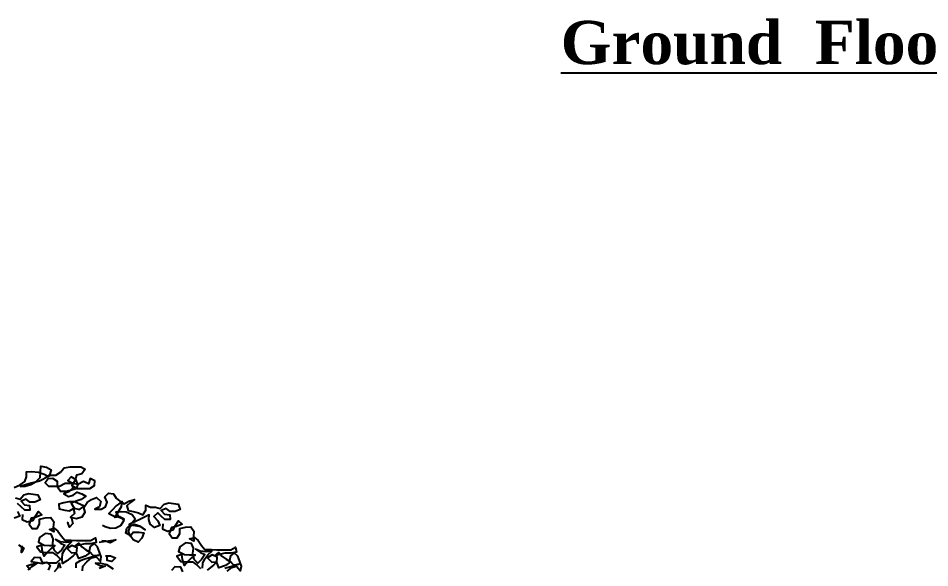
# Model space of a CAD drawing. Header units: inches. Extents: x 8172 to 11619, y -1386 to 1167.
# Drawn here: x 10352 to 10625.9, y -1036.5 to -871.4 of the extents above; entities that cross this region are included whole.
import ezdxf

# ---------------------------------------------------------------- set-up
doc = ezdxf.new("R2010")
doc.units = ezdxf.units.IN
doc.header["$LTSCALE"] = 48
doc.header["$MEASUREMENT"] = 0
doc.styles.get("Standard").update_dxf_attribs({"font": 'romantic.ttf'})

msp = doc.modelspace()

# ---------------------------------------------------------------- linework, layer by layer
at = {"color": 3, "linetype": 'Continuous'}
for points in [[(10350.73, -1012.35), (10352.54, -1011.58), (10353.93, -1010.57), (10354.46, -1009.17), (10354.46, -1007.63), (10355.99, -1007.5), (10358.02, -1007.77), (10359.8, -1008.4), (10361.09, -1009.03), (10358.4, -1010.46), (10355.85, -1011.09), (10354.18, -1011.58), (10352.65, -1012.1), (10354.04, -1011.97), (10355.72, -1011.47), (10357.39, -1010.57), (10358.54, -1009.31), (10358.65, -1007.77), (10358.79, -1005.96), (10360.46, -1006.24), (10361.86, -1007), (10361.34, -1008.65), (10360.08, -1009.42), (10361.72, -1008.65), (10363.26, -1008.65), (10364.65, -1007.77), (10365.81, -1006.48), (10367.61, -1006.1), (10370.79, -1006.1), (10372.08, -1006.87), (10371.04, -1008.29), (10369.51, -1008.68), (10369.01, -1010.32), (10368.11, -1011.75), (10369.78, -1012.62), (10373.48, -1012.62), (10374.88, -1011.75), (10375.02, -1010.32), (10373.62, -1009.69), (10373.1, -1011.23), (10371.56, -1010.59), (10369.89, -1011.47), (10369.4, -1010.07), (10367.86, -1009.17), (10366.85, -1010.21), (10368.35, -1011.09), (10369.89, -1011.36), (10369.4, -1012.76), (10367.97, -1013.14), (10366.19, -1013.53), (10364.65, -1013.53), (10363.78, -1012.24), (10363.78, -1010.57), (10362.35, -1009.69), (10360.95, -1009.8), (10360.08, -1010.95), (10361.09, -1011.99), (10364.41, -1011.99), (10366.08, -1011.09), (10368.11, -1011.09), (10368.35, -1012.51), (10367.09, -1013.64), (10365.67, -1014.3), (10367.09, -1015.06), (10368.49, -1014.68), (10369.64, -1013.77), (10371.04, -1014.3), (10372.33, -1014.93), (10370.9, -1015.97), (10369.4, -1016.46), (10367.86, -1017.09), (10368.74, -1018.52), (10370.41, -1019.01), (10371.81, -1018), (10368.88, -1016.71), (10367.2, -1016.71), (10365.67, -1016.98), (10364.13, -1017.37), (10364.27, -1018.76), (10365.94, -1019.15), (10367.34, -1019.39), (10368.6, -1018.63), (10368.88, -1020.16), (10367.72, -1021.31), (10369.37, -1021.7), (10371.18, -1021.2), (10372.06, -1019.78), (10371.67, -1018.38), (10372.71, -1016.84), (10373.97, -1015.97), (10375.51, -1015.31), (10376.8, -1016.6), (10376.41, -1018.13), (10374.99, -1018.9), (10376.91, -1018.9), (10378.2, -1018.13), (10378.72, -1016.74), (10377.95, -1015.2), (10379.1, -1014.05), (10380.64, -1014.3), (10381.4, -1015.58), (10382.53, -1016.49), (10383.82, -1017.26), (10385.21, -1016.49), (10386.89, -1015.97), (10385.74, -1016.87), (10384.58, -1017.89), (10384.97, -1019.28), (10386.5, -1019.56), (10388.15, -1019.94), (10389.44, -1020.57), (10390.34, -1019.18), (10390.34, -1017.64), (10391.74, -1018.27), (10393.27, -1018.27), (10394.67, -1018.65), (10395.82, -1017.39), (10397.22, -1017.01), (10398.65, -1017.12), (10400.05, -1017.39), (10400.68, -1018.93), (10399.14, -1019.56), (10397.61, -1019.56), (10396.45, -1018.65), (10394.92, -1019.31), (10395.96, -1020.33), (10397.5, -1020.57), (10397.61, -1022), (10396.07, -1022), (10394.92, -1020.96), (10393.91, -1019.94), (10392.75, -1021.09), (10393.91, -1022.36), (10394.54, -1023.78), (10392.89, -1024.41), (10391.6, -1023.4), (10391.22, -1021.97), (10391.36, -1020.57), (10388.67, -1021.86), (10385.35, -1023.51), (10387.13, -1023.78), (10388.67, -1024.03), (10390.07, -1025.04), (10388.67, -1024.03), (10386.89, -1023.51), (10385.46, -1024.03), (10384.97, -1025.56), (10385.6, -1026.96), (10386.5, -1025.81), (10388.29, -1025.81), (10389.68, -1025.95), (10389.16, -1027.62), (10388.01, -1028.74), (10386.5, -1028.11), (10385.6, -1026.82), (10384.31, -1026.06), (10384.58, -1024.52), (10386.12, -1023.01), (10387.13, -1021.86), (10386.23, -1020.57), (10384.45, -1019.81), (10382.91, -1019.67), (10381.27, -1019.81), (10382.14, -1021.2), (10383.82, -1021.83), (10382.42, -1021.2), (10380.99, -1021.34), (10382.14, -1019.53), (10383.05, -1018.02), (10383.19, -1016.6), (10381.4, -1017.89), (10380.25, -1019.15), (10379.21, -1020.19), (10380.99, -1021.07), (10382.53, -1021.07), (10383.68, -1022.22), (10382.67, -1023.89), (10381.27, -1024.52), (10379.73, -1024.66), (10378.06, -1024.14), (10377.29, -1023.75)], [(10351.14, -1015.47), (10352.54, -1015.86), (10353.69, -1014.57), (10355.11, -1014.19), (10356.51, -1014.32), (10357.91, -1014.57), (10358.54, -1016.1), (10357.01, -1016.76), (10355.47, -1016.76), (10354.35, -1015.86), (10352.81, -1016.49), (10353.83, -1017.53), (10355.36, -1017.78), (10355.47, -1019.18), (10353.93, -1019.18), (10352.81, -1018.16), (10351.77, -1017.12)], [(10351.77, -1019.56), (10352.43, -1020.96), (10350.75, -1021.61)], [(10353.3, -1020.46), (10353.17, -1022), (10354.7, -1022.63), (10356.37, -1022.25), (10357.14, -1020.98), (10358.05, -1019.56), (10359.06, -1020.6), (10357.39, -1021.23), (10355.85, -1021.61), (10355.22, -1023.4), (10356.13, -1024.69), (10357.64, -1024.69), (10358.4, -1023.4), (10358.4, -1021.86), (10360.08, -1021.48), (10361.75, -1021.37), (10362.63, -1022.63), (10362.52, -1024.3), (10362.63, -1025.7), (10361.36, -1024.93), (10362.76, -1024.55), (10363.91, -1025.45), (10364.93, -1026.99), (10365.94, -1028.14), (10367.86, -1028.14), (10369.53, -1028.28), (10373.73, -1028.28), (10375.15, -1027.51), (10375.4, -1028.91), (10373.73, -1029.29), (10371.95, -1029.29), (10370.3, -1029.67), (10368.88, -1030.06), (10370.16, -1029.04), (10371.07, -1030.2), (10372.33, -1031.1), (10373.62, -1031.87), (10372.08, -1032.99), (10370.16, -1033.65), (10369.53, -1032.11), (10369.64, -1030.44), (10368.11, -1029.81), (10366.71, -1030.69), (10368, -1031.98), (10369.53, -1031.84), (10368.49, -1032.88), (10366.57, -1034.42), (10365.31, -1035.18), (10365.17, -1033.76), (10365.31, -1032.22), (10365.94, -1030.96), (10366.96, -1029.67), (10368, -1028.66), (10366.33, -1028.91), (10364.54, -1028.66), (10363.15, -1028), (10364.68, -1029.04), (10365.94, -1029.67), (10364.93, -1031.21), (10363.78, -1032.22), (10362.76, -1031.21), (10362.38, -1029.43), (10362.49, -1027.76), (10361.86, -1026.36), (10360.08, -1026.22), (10358.4, -1027.37), (10358.02, -1028.77), (10359.8, -1029.67), (10361.34, -1029.81), (10363.01, -1029.81), (10361.86, -1030.69), (10360.71, -1031.84), (10359.8, -1032.99), (10359.17, -1031.21), (10359.06, -1029.67), (10357.53, -1030.17), (10358.65, -1031.7), (10360.57, -1031.84), (10362.24, -1031.84), (10363.64, -1032.88), (10364.65, -1033.9), (10363.39, -1035.05), (10360.84, -1035.05), (10359.31, -1034.91), (10358.65, -1033.51), (10356.87, -1033.38), (10355.85, -1034.53), (10357.64, -1034.91), (10359.17, -1035.16), (10360.57, -1034.77), (10361.61, -1035.82), (10360.95, -1037.21)], [(10368, -1021.61), (10368.38, -1023.15), (10367.37, -1024.3), (10366.85, -1022.9), (10366.98, -1022.66)], [(10395.44, -1023.26), (10395.3, -1024.79), (10396.84, -1025.45), (10398.51, -1025.07), (10399.28, -1023.78), (10400.16, -1022.38), (10401.2, -1023.4), (10399.52, -1024.03), (10397.99, -1024.41), (10397.36, -1026.22), (10398.24, -1027.48), (10399.77, -1027.48), (10400.54, -1026.22), (10400.54, -1024.69), (10402.21, -1024.3), (10403.86, -1024.16), (10404.76, -1025.45), (10404.62, -1027.1), (10404.76, -1028.52), (10403.47, -1027.76), (10404.9, -1027.37), (10406.05, -1028.25), (10407.06, -1029.78), (10408.08, -1030.94), (10410, -1030.96), (10411.64, -1031.07), (10415.86, -1031.07), (10417.29, -1030.31), (10417.54, -1031.73), (10415.86, -1032.11), (10414.08, -1032.11), (10412.41, -1032.5), (10411.01, -1032.88), (10412.3, -1031.84), (10413.18, -1032.99), (10414.47, -1033.9), (10415.73, -1034.66), (10414.22, -1035.82), (10412.3, -1036.45), (10411.64, -1034.91), (10411.78, -1033.27), (10410.24, -1032.61), (10408.85, -1033.51), (10410.11, -1034.77), (10411.64, -1034.66), (10410.63, -1035.68), (10408.71, -1037.21)], [(10352.02, -1029.54), (10353.69, -1030.55), (10352.92, -1031.84), (10353.03, -1030.31), (10353.17, -1029.78)], [(10371.32, -1037.35), (10371.43, -1035.95), (10372.58, -1034.66), (10374, -1033.51), (10375.4, -1033.13), (10376.66, -1034.55), (10376.94, -1033.13), (10376.41, -1031.73), (10375.78, -1030.2), (10374.77, -1029.18), (10373.62, -1030.06), (10373.34, -1031.48), (10374.5, -1032.74), (10376.17, -1032.64), (10374, -1033.27), (10371.95, -1033.9), (10370.55, -1034.42), (10369.26, -1035.18), (10369.26, -1036.45)], [(10376.3, -1028.8), (10378.22, -1028.52), (10381.27, -1028.03), (10379.62, -1028.93), (10378.22, -1028.52), (10377.07, -1028.41)], [(10407.31, -1036.58), (10407.45, -1035.05), (10408.08, -1033.76), (10409.09, -1032.47), (10410.13, -1031.46), (10408.46, -1031.7), (10406.68, -1031.46), (10405.25, -1030.83), (10406.79, -1031.84), (10408.08, -1032.47), (10407.06, -1034.01), (10405.91, -1035.05), (10404.87, -1034.01), (10404.49, -1032.22), (10404.62, -1030.55), (10403.99, -1029.15), (10402.21, -1029.02), (10400.54, -1030.17), (10400.16, -1031.59), (10401.94, -1032.47), (10403.47, -1032.61), (10405.14, -1032.61), (10403.99, -1033.51), (10402.84, -1034.66), (10401.94, -1035.79), (10401.31, -1034.01), (10401.17, -1032.47), (10399.63, -1032.99), (10400.79, -1034.53), (10402.71, -1034.66), (10404.38, -1034.66), (10405.78, -1035.68), (10406.79, -1036.69)], [(10414.71, -1037.49), (10416.11, -1036.34), (10417.54, -1035.95), (10418.8, -1037.35), (10419.07, -1035.95), (10418.55, -1034.53), (10417.92, -1032.99), (10416.88, -1031.98), (10415.75, -1032.88), (10415.48, -1034.28), (10416.63, -1035.57), (10418.3, -1035.43), (10416.11, -1036.06), (10414.08, -1036.72)], [(10355.58, -1037.08), (10354.57, -1035.92), (10356.1, -1035.43), (10357.64, -1035.05), (10355.96, -1036.2), (10354.84, -1037.21)], [(10362.87, -1037.6), (10363.89, -1036.45), (10364.27, -1035.05), (10364.65, -1036.58)], [(10380.64, -1036.86), (10378.58, -1035.57), (10376.94, -1035.18), (10375.15, -1035.05), (10376.55, -1035.82), (10378.09, -1035.95), (10376.28, -1036.72)], [(10378.2, -1032.88), (10379.73, -1032.88), (10381.16, -1033.51), (10380.12, -1034.55), (10378.72, -1034.28), (10378.72, -1033.27)], [(10401.42, -1037.71), (10400.79, -1036.31), (10399, -1036.17), (10397.99, -1037.32)]]:
    msp.add_lwpolyline(points, dxfattribs=at)

# ---------------------------------------------------------------- texts
at = {"insert": (10514.97, -872.2), "char_height": 13, "attachment_point": 1}
msp.add_mtext_dynamic_manual_height_columns('{\\fRomantic|b1|i0|c2|p2;\\LGround  Floor  Plan}', width=187.9678, gutter_width=1, heights=[0], dxfattribs=at)

doc.saveas('drawing.dxf')
